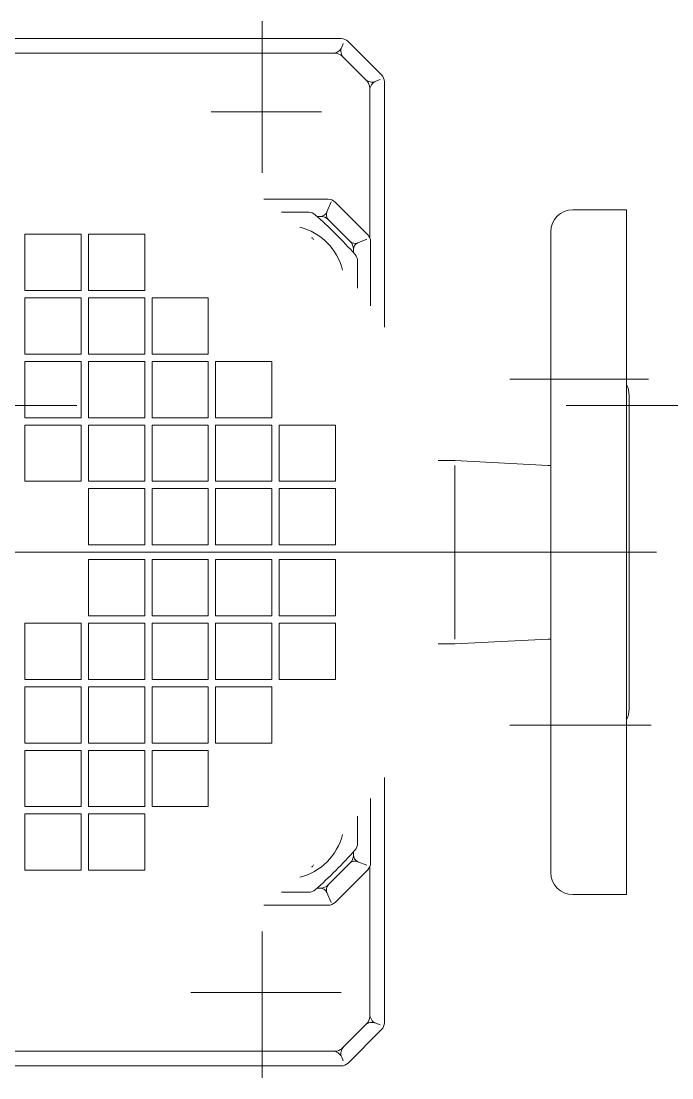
# Model space of a CAD drawing. Header units: millimetres. Extents: x 2085 to 2829, y 1347 to 1643.
# Drawn here: x 2162.2196 to 2162.3526, y 1608.3303 to 1608.5464 of the extents above; entities that cross this region are included whole.
import ezdxf

# ---------------------------------------------------------------- set-up
doc = ezdxf.new("R2010")
doc.units = ezdxf.units.MM
doc.linetypes.add('HIDDEN2', pattern=[0.1875, 0.125, -0.0625])
doc.layers.get('0').update_dxf_attribs({"color": 251, "lineweight": 9})
doc.layers.add('A-ESTRUCTURA-VIGAS', color=251, linetype='HIDDEN2', lineweight=13)
doc.layers.add('A-SANITARIOS', color=251, linetype='Continuous', lineweight=13)

# ---------------------------------------------------------------- blocks, each defined once
blk = doc.blocks.new('estructuras sotano 1')
at = {"layer": 'A-ESTRUCTURA-VIGAS'}
blk.add_lwpolyline([(13.07999995036516, 5.630015736445785), (18.93999988865107, 5.630015736445785)], dxfattribs=at)
blk = doc.blocks.new('BOMBAS-28.02.2025')
at = {"layer": 'A-SANITARIOS'}
for p, q in [((4.33786645179498, -5.572370676323771, -9.61752527069772e-07), (4.33786645179498, -5.541386485099792, -9.61752527069772e-07)), ((4.33786645179498, -5.572370676323771, -9.61752527069772e-07), (4.33786645179498, -5.541386485099792, -9.61752527069772e-07)), ((4.354035642201779, -5.544961282983422, -9.61752527069772e-07), (4.221693845669506, -5.544961282983422, -9.61752527069772e-07)), ((4.354035642201779, -5.544961282983422, -9.61752527069772e-07), (4.221693845669506, -5.544961282983422, -9.61752527069772e-07)), ((4.354453502426622, -5.545958502218127, -9.61752527069772e-07), (4.354135137255071, -5.546727083623409, -9.61752527069772e-07)), ((4.354453502426622, -5.545958502218127, -9.61752527069772e-07), (4.354135137255071, -5.546727083623409, -9.61752527069772e-07)), ((4.362279366905568, -5.552376035600901, -9.61752527069772e-07), (4.355450934002874, -5.545547777786851, -9.61752527069772e-07)), ((4.362279366905568, -5.552376035600901, -9.61752527069772e-07), (4.355450934002874, -5.545547777786851, -9.61752527069772e-07)), ((4.352793455327628, -5.547961283475161, -9.61752527069772e-07), (4.222937008569716, -5.547961283475161, -9.61752527069772e-07)), ((4.352793455327628, -5.547961283475161, -9.61752527069772e-07), (4.222937008569716, -5.547961283475161, -9.61752527069772e-07)), ((4.359279358963249, -5.553618689998984, -9.61752527069772e-07), (4.354208531061886, -5.548547990620136, -9.61752527069772e-07)), ((4.359279358963249, -5.553618689998984, -9.61752527069772e-07), (4.354208531061886, -5.548547990620136, -9.61752527069772e-07)), ((4.36197553036618, -5.553330032154918, -9.61752527069772e-07), (4.361099694127915, -5.553692819550633, -9.61752527069772e-07)), ((4.36197553036618, -5.553330032154918, -9.61752527069772e-07), (4.361099694127915, -5.553692819550633, -9.61752527069772e-07)), ((4.362864742259262, -5.603926310315728, -9.61752527069772e-07), (4.362864742259262, -5.553789867088199, -9.61752527069772e-07)), ((4.362864742259262, -5.603926310315728, -9.61752527069772e-07), (4.362864742259262, -5.553789867088199, -9.61752527069772e-07)), ((4.359864741767524, -5.585469614714384, -9.61752527069772e-07), (4.359864741767524, -5.555032512173057, -9.61752527069772e-07)), ((4.359864741767524, -5.585469614714384, -9.61752527069772e-07), (4.359864741767524, -5.555032512173057, -9.61752527069772e-07)), ((4.327453365753172, -5.559961315244436, -9.61752527069772e-07), (4.350009273941396, -5.559961315244436, -9.61752527069772e-07)), ((4.327453365753172, -5.559961315244436, -9.61752527069772e-07), (4.350009273941396, -5.559961315244436, -9.61752527069772e-07)), ((4.338229246641276, -5.577797770500183, -9.61752527069772e-07), (4.351364499161718, -5.577797770500183, -9.61752527069772e-07)), ((4.338229246641276, -5.577797770500183, -9.61752527069772e-07), (4.351364499161718, -5.577797770500183, -9.61752527069772e-07)), ((4.351965362409828, -5.578349452465773, -9.61752527069772e-07), (4.351121900806902, -5.580385714769363, -9.61752527069772e-07)), ((4.351965362409828, -5.578349452465773, -9.61752527069772e-07), (4.351121900806902, -5.580385714769363, -9.61752527069772e-07)), ((4.359443491528509, -5.585048338398337, -9.61752527069772e-07), (4.352778807486175, -5.578383650630713, -9.61752527069772e-07)), ((4.359443491528509, -5.585048338398337, -9.61752527069772e-07), (4.352778807486175, -5.578383650630713, -9.61752527069772e-07)), ((4.347397214005468, -5.580461284145713, -9.61752527069772e-07), (4.341845454851864, -5.580461284145713, -9.61752527069772e-07)), ((4.347397214005468, -5.580461284145713, -9.61752527069772e-07), (4.341845454851864, -5.580461284145713, -9.61752527069772e-07)), ((4.349908933247207, -5.581311289221048, -9.61752527069772e-07), (4.349114742333768, -5.581311289221048, -9.61752527069772e-07)), ((4.349908933247207, -5.581311289221048, -9.61752527069772e-07), (4.349114742333768, -5.581311289221048, -9.61752527069772e-07)), ((4.355929970944999, -5.586503725498915, -9.61752527069772e-07), (4.351323418522952, -5.581897174939513, -9.61752527069772e-07)), ((4.355929970944999, -5.586503725498915, -9.61752527069772e-07), (4.351323418522952, -5.581897174939513, -9.61752527069772e-07)), ((4.412367671931861, -5.579961374402046, -9.61752527069772e-07), (4.401367671991466, -5.579961374402046, -9.61752527069772e-07)), ((4.412367671931861, -5.579961374402046, -9.61752527069772e-07), (4.401367671991466, -5.579961374402046, -9.61752527069772e-07)), ((4.412367671931861, -5.579961374402046, -9.61752527069772e-07), (4.412367671931861, -5.719961190596223, -9.61752527069772e-07)), ((4.412367671931861, -5.579961374402046, -9.61752527069772e-07), (4.412367671931861, -5.719961190596223, -9.61752527069772e-07)), ((4.289366208220599, -5.596461283043027, -9.61752527069772e-07), (4.289366208220599, -5.584961283951998, -9.61752527069772e-07)), ((4.300866207311628, -5.584961283951998, -9.61752527069772e-07), (4.289366208220599, -5.584961283951998, -9.61752527069772e-07)), ((4.289366208220599, -5.596461283043027, -9.61752527069772e-07), (4.289366208220599, -5.584961283951998, -9.61752527069772e-07)), ((4.300866207311628, -5.584961283951998, -9.61752527069772e-07), (4.289366208220599, -5.584961283951998, -9.61752527069772e-07)), ((4.300866207311628, -5.596461283043027, -9.61752527069772e-07), (4.300866207311628, -5.584961283951998, -9.61752527069772e-07)), ((4.300866207311628, -5.596461283043027, -9.61752527069772e-07), (4.300866207311628, -5.584961283951998, -9.61752527069772e-07)), ((4.302366206626175, -5.596461283043027, -9.61752527069772e-07), (4.302366206626175, -5.584961283951998, -9.61752527069772e-07)), ((4.313866205717204, -5.584961283951998, -9.61752527069772e-07), (4.302366206626175, -5.584961283951998, -9.61752527069772e-07)), ((4.302366206626175, -5.596461283043027, -9.61752527069772e-07), (4.302366206626175, -5.584961283951998, -9.61752527069772e-07)), ((4.313866205717204, -5.584961283951998, -9.61752527069772e-07), (4.302366206626175, -5.584961283951998, -9.61752527069772e-07)), ((4.313866205717204, -5.596461283043027, -9.61752527069772e-07), (4.313866205717204, -5.584961283951998, -9.61752527069772e-07)), ((4.313866205717204, -5.596461283043027, -9.61752527069772e-07), (4.313866205717204, -5.584961283951998, -9.61752527069772e-07)), ((4.347943600470899, -5.585659647360444, -9.61752527069772e-07), (4.348152823949931, -5.585659647360444, -9.61752527069772e-07)), ((4.347943600470899, -5.585659647360444, -9.61752527069772e-07), (4.348152823949931, -5.585659647360444, -9.61752527069772e-07)), ((4.348152717779158, -5.585659740492702, -9.61752527069772e-07), (4.348401194642065, -5.586090112105012, -9.61752527069772e-07)), ((4.348152717779158, -5.585659740492702, -9.61752527069772e-07), (4.348401194642065, -5.586090112105012, -9.61752527069772e-07)), ((4.359245218540309, -5.585958804935217, -9.61752527069772e-07), (4.357441667671083, -5.586705861613154, -9.61752527069772e-07)), ((4.359245218540309, -5.585958804935217, -9.61752527069772e-07), (4.357441667671083, -5.586705861613154, -9.61752527069772e-07)), ((4.396867670322536, -5.584461161866784, -9.61752527069772e-07), (4.396867670322536, -5.715461375191808, -9.61752527069772e-07)), ((4.396867670322536, -5.584461161866784, -9.61752527069772e-07), (4.396867670322536, -5.715461375191808, -9.61752527069772e-07)), ((4.356516111845849, -5.587917856872082, -9.61752527069772e-07), (4.356516111845849, -5.58871241286397, -9.61752527069772e-07)), ((4.356516111845849, -5.587917856872082, -9.61752527069772e-07), (4.356516111845849, -5.58871241286397, -9.61752527069772e-07)), ((4.360029539297102, -5.586462596431375, -9.61752527069772e-07), (4.360029539297102, -5.599598063156009, -9.61752527069772e-07)), ((4.360029539297102, -5.586462596431375, -9.61752527069772e-07), (4.360029539297102, -5.599598063156009, -9.61752527069772e-07)), ((4.357367914373754, -5.595984324812889, -9.61752527069772e-07), (4.357367914373754, -5.590431895107031, -9.61752527069772e-07)), ((4.357367914373754, -5.595984324812889, -9.61752527069772e-07), (4.357367914373754, -5.590431895107031, -9.61752527069772e-07)), ((4.300866207311628, -5.596461283043027, -9.61752527069772e-07), (4.289366208220599, -5.596461283043027, -9.61752527069772e-07)), ((4.300866207311628, -5.596461283043027, -9.61752527069772e-07), (4.289366208220599, -5.596461283043027, -9.61752527069772e-07)), ((4.313866205717204, -5.596461283043027, -9.61752527069772e-07), (4.302366206626175, -5.596461283043027, -9.61752527069772e-07)), ((4.313866205717204, -5.596461283043027, -9.61752527069772e-07), (4.302366206626175, -5.596461283043027, -9.61752527069772e-07)), ((4.300866207311628, -5.597961282357574, -9.61752527069772e-07), (4.289366208220599, -5.597961282357574, -9.61752527069772e-07)), ((4.289366208220599, -5.609461283311248, -9.61752527069772e-07), (4.289366208220599, -5.597961282357574, -9.61752527069772e-07)), ((4.300866207311628, -5.597961282357574, -9.61752527069772e-07), (4.289366208220599, -5.597961282357574, -9.61752527069772e-07)), ((4.289366208220599, -5.609461283311248, -9.61752527069772e-07), (4.289366208220599, -5.597961282357574, -9.61752527069772e-07)), ((4.300866207311628, -5.609461283311248, -9.61752527069772e-07), (4.300866207311628, -5.597961282357574, -9.61752527069772e-07)), ((4.300866207311628, -5.609461283311248, -9.61752527069772e-07), (4.300866207311628, -5.597961282357574, -9.61752527069772e-07)), ((4.302366206626175, -5.609461283311248, -9.61752527069772e-07), (4.302366206626175, -5.597961282357574, -9.61752527069772e-07)), ((4.313866205717204, -5.597961282357574, -9.61752527069772e-07), (4.302366206626175, -5.597961282357574, -9.61752527069772e-07)), ((4.302366206626175, -5.609461283311248, -9.61752527069772e-07), (4.302366206626175, -5.597961282357574, -9.61752527069772e-07)), ((4.313866205717204, -5.597961282357574, -9.61752527069772e-07), (4.302366206626175, -5.597961282357574, -9.61752527069772e-07)), ((4.313866205717204, -5.609461283311248, -9.61752527069772e-07), (4.313866205717204, -5.597961282357574, -9.61752527069772e-07)), ((4.313866205717204, -5.609461283311248, -9.61752527069772e-07), (4.313866205717204, -5.597961282357574, -9.61752527069772e-07)), ((4.315366206894396, -5.609461283311248, -9.61752527069772e-07), (4.315366206894396, -5.597961282357574, -9.61752527069772e-07)), ((4.32686620784807, -5.597961282357574, -9.61752527069772e-07), (4.315366206894396, -5.597961282357574, -9.61752527069772e-07)), ((4.315366206894396, -5.609461283311248, -9.61752527069772e-07), (4.315366206894396, -5.597961282357574, -9.61752527069772e-07)), ((4.32686620784807, -5.597961282357574, -9.61752527069772e-07), (4.315366206894396, -5.597961282357574, -9.61752527069772e-07)), ((4.32686620784807, -5.609461283311248, -9.61752527069772e-07), (4.32686620784807, -5.597961282357574, -9.61752527069772e-07)), ((4.32686620784807, -5.609461283311248, -9.61752527069772e-07), (4.32686620784807, -5.597961282357574, -9.61752527069772e-07)), ((4.300866207311628, -5.609461283311248, -9.61752527069772e-07), (4.289366208220599, -5.609461283311248, -9.61752527069772e-07)), ((4.300866207311628, -5.609461283311248, -9.61752527069772e-07), (4.289366208220599, -5.609461283311248, -9.61752527069772e-07)), ((4.313866205717204, -5.609461283311248, -9.61752527069772e-07), (4.302366206626175, -5.609461283311248, -9.61752527069772e-07)), ((4.313866205717204, -5.609461283311248, -9.61752527069772e-07), (4.302366206626175, -5.609461283311248, -9.61752527069772e-07)), ((4.32686620784807, -5.609461283311248, -9.61752527069772e-07), (4.315366206894396, -5.609461283311248, -9.61752527069772e-07)), ((4.32686620784807, -5.609461283311248, -9.61752527069772e-07), (4.315366206894396, -5.609461283311248, -9.61752527069772e-07)), ((4.300866207311628, -5.610961282625794, -9.61752527069772e-07), (4.289366208220599, -5.610961282625794, -9.61752527069772e-07)), ((4.289366208220599, -5.622461283579469, -9.61752527069772e-07), (4.289366208220599, -5.610961282625794, -9.61752527069772e-07)), ((4.300866207311628, -5.610961282625794, -9.61752527069772e-07), (4.289366208220599, -5.610961282625794, -9.61752527069772e-07)), ((4.289366208220599, -5.622461283579469, -9.61752527069772e-07), (4.289366208220599, -5.610961282625794, -9.61752527069772e-07)), ((4.300866207311628, -5.622461283579469, -9.61752527069772e-07), (4.300866207311628, -5.610961282625794, -9.61752527069772e-07)), ((4.300866207311628, -5.622461283579469, -9.61752527069772e-07), (4.300866207311628, -5.610961282625794, -9.61752527069772e-07)), ((4.302366206626175, -5.622461283579469, -9.61752527069772e-07), (4.302366206626175, -5.610961282625794, -9.61752527069772e-07)), ((4.313866205717204, -5.610961282625794, -9.61752527069772e-07), (4.302366206626175, -5.610961282625794, -9.61752527069772e-07)), ((4.302366206626175, -5.622461283579469, -9.61752527069772e-07), (4.302366206626175, -5.610961282625794, -9.61752527069772e-07)), ((4.313866205717204, -5.610961282625794, -9.61752527069772e-07), (4.302366206626175, -5.610961282625794, -9.61752527069772e-07)), ((4.313866205717204, -5.622461283579469, -9.61752527069772e-07), (4.313866205717204, -5.610961282625794, -9.61752527069772e-07)), ((4.313866205717204, -5.622461283579469, -9.61752527069772e-07), (4.313866205717204, -5.610961282625794, -9.61752527069772e-07)), ((4.315366206894396, -5.622461283579469, -9.61752527069772e-07), (4.315366206894396, -5.610961282625794, -9.61752527069772e-07)), ((4.32686620784807, -5.610961282625794, -9.61752527069772e-07), (4.315366206894396, -5.610961282625794, -9.61752527069772e-07)), ((4.315366206894396, -5.622461283579469, -9.61752527069772e-07), (4.315366206894396, -5.610961282625794, -9.61752527069772e-07)), ((4.32686620784807, -5.610961282625794, -9.61752527069772e-07), (4.315366206894396, -5.610961282625794, -9.61752527069772e-07)), ((4.32686620784807, -5.622461283579469, -9.61752527069772e-07), (4.32686620784807, -5.610961282625794, -9.61752527069772e-07)), ((4.32686620784807, -5.622461283579469, -9.61752527069772e-07), (4.32686620784807, -5.610961282625794, -9.61752527069772e-07)), ((4.328366207162617, -5.622461283579469, -9.61752527069772e-07), (4.328366207162617, -5.610961282625794, -9.61752527069772e-07)), ((4.339866208116291, -5.610961282625794, -9.61752527069772e-07), (4.328366207162617, -5.610961282625794, -9.61752527069772e-07)), ((4.328366207162617, -5.622461283579469, -9.61752527069772e-07), (4.328366207162617, -5.610961282625794, -9.61752527069772e-07)), ((4.339866208116291, -5.610961282625794, -9.61752527069772e-07), (4.328366207162617, -5.610961282625794, -9.61752527069772e-07)), ((4.339866208116291, -5.622461283579469, -9.61752527069772e-07), (4.339866208116291, -5.610961282625794, -9.61752527069772e-07)), ((4.339866208116291, -5.622461283579469, -9.61752527069772e-07), (4.339866208116291, -5.610961282625794, -9.61752527069772e-07)), ((4.416845454106806, -5.614605905488133, -9.61752527069772e-07), (4.388499994034646, -5.614605905488133, -9.61752527069772e-07)), ((4.416845454106806, -5.614605905488133, -9.61752527069772e-07), (4.388499994034646, -5.614605905488133, -9.61752527069772e-07)), ((4.412867674807785, -5.617961008101702, -9.61752527069772e-07), (4.412867674807785, -5.681961558759212, -9.61752527069772e-07)), ((4.412867674807785, -5.617961008101702, -9.61752527069772e-07), (4.412867674807785, -5.681961558759212, -9.61752527069772e-07)), ((4.300866207311628, -5.622461283579469, -9.61752527069772e-07), (4.289366208220599, -5.622461283579469, -9.61752527069772e-07)), ((4.300866207311628, -5.622461283579469, -9.61752527069772e-07), (4.289366208220599, -5.622461283579469, -9.61752527069772e-07)), ((4.313866205717204, -5.622461283579469, -9.61752527069772e-07), (4.302366206626175, -5.622461283579469, -9.61752527069772e-07)), ((4.313866205717204, -5.622461283579469, -9.61752527069772e-07), (4.302366206626175, -5.622461283579469, -9.61752527069772e-07)), ((4.32686620784807, -5.622461283579469, -9.61752527069772e-07), (4.315366206894396, -5.622461283579469, -9.61752527069772e-07)), ((4.32686620784807, -5.622461283579469, -9.61752527069772e-07), (4.315366206894396, -5.622461283579469, -9.61752527069772e-07)), ((4.339866208116291, -5.622461283579469, -9.61752527069772e-07), (4.328366207162617, -5.622461283579469, -9.61752527069772e-07)), ((4.339866208116291, -5.622461283579469, -9.61752527069772e-07), (4.328366207162617, -5.622461283579469, -9.61752527069772e-07)), ((4.300866207311628, -5.623961282894015, -9.61752527069772e-07), (4.289366208220599, -5.623961282894015, -9.61752527069772e-07)), ((4.289366208220599, -5.63546128384769, -9.61752527069772e-07), (4.289366208220599, -5.623961282894015, -9.61752527069772e-07)), ((4.300866207311628, -5.623961282894015, -9.61752527069772e-07), (4.289366208220599, -5.623961282894015, -9.61752527069772e-07)), ((4.289366208220599, -5.63546128384769, -9.61752527069772e-07), (4.289366208220599, -5.623961282894015, -9.61752527069772e-07)), ((4.300866207311628, -5.63546128384769, -9.61752527069772e-07), (4.300866207311628, -5.623961282894015, -9.61752527069772e-07)), ((4.300866207311628, -5.63546128384769, -9.61752527069772e-07), (4.300866207311628, -5.623961282894015, -9.61752527069772e-07)), ((4.302366206626175, -5.63546128384769, -9.61752527069772e-07), (4.302366206626175, -5.623961282894015, -9.61752527069772e-07)), ((4.313866205717204, -5.623961282894015, -9.61752527069772e-07), (4.302366206626175, -5.623961282894015, -9.61752527069772e-07)), ((4.302366206626175, -5.63546128384769, -9.61752527069772e-07), (4.302366206626175, -5.623961282894015, -9.61752527069772e-07)), ((4.313866205717204, -5.623961282894015, -9.61752527069772e-07), (4.302366206626175, -5.623961282894015, -9.61752527069772e-07)), ((4.313866205717204, -5.63546128384769, -9.61752527069772e-07), (4.313866205717204, -5.623961282894015, -9.61752527069772e-07)), ((4.313866205717204, -5.63546128384769, -9.61752527069772e-07), (4.313866205717204, -5.623961282894015, -9.61752527069772e-07)), ((4.315366206894396, -5.63546128384769, -9.61752527069772e-07), (4.315366206894396, -5.623961282894015, -9.61752527069772e-07)), ((4.32686620784807, -5.623961282894015, -9.61752527069772e-07), (4.315366206894396, -5.623961282894015, -9.61752527069772e-07)), ((4.315366206894396, -5.63546128384769, -9.61752527069772e-07), (4.315366206894396, -5.623961282894015, -9.61752527069772e-07)), ((4.32686620784807, -5.623961282894015, -9.61752527069772e-07), (4.315366206894396, -5.623961282894015, -9.61752527069772e-07)), ((4.32686620784807, -5.63546128384769, -9.61752527069772e-07), (4.32686620784807, -5.623961282894015, -9.61752527069772e-07)), ((4.32686620784807, -5.63546128384769, -9.61752527069772e-07), (4.32686620784807, -5.623961282894015, -9.61752527069772e-07)), ((4.328366207162617, -5.63546128384769, -9.61752527069772e-07), (4.328366207162617, -5.623961282894015, -9.61752527069772e-07)), ((4.339866208116291, -5.623961282894015, -9.61752527069772e-07), (4.328366207162617, -5.623961282894015, -9.61752527069772e-07)), ((4.328366207162617, -5.63546128384769, -9.61752527069772e-07), (4.328366207162617, -5.623961282894015, -9.61752527069772e-07)), ((4.339866208116291, -5.623961282894015, -9.61752527069772e-07), (4.328366207162617, -5.623961282894015, -9.61752527069772e-07)), ((4.339866208116291, -5.63546128384769, -9.61752527069772e-07), (4.339866208116291, -5.623961282894015, -9.61752527069772e-07)), ((4.339866208116291, -5.63546128384769, -9.61752527069772e-07), (4.339866208116291, -5.623961282894015, -9.61752527069772e-07)), ((4.341366207430838, -5.63546128384769, -9.61752527069772e-07), (4.341366207430838, -5.623961282894015, -9.61752527069772e-07)), ((4.352866206521867, -5.623961282894015, -9.61752527069772e-07), (4.341366207430838, -5.623961282894015, -9.61752527069772e-07)), ((4.341366207430838, -5.63546128384769, -9.61752527069772e-07), (4.341366207430838, -5.623961282894015, -9.61752527069772e-07)), ((4.352866206521867, -5.623961282894015, -9.61752527069772e-07), (4.341366207430838, -5.623961282894015, -9.61752527069772e-07)), ((4.352866206521867, -5.63546128384769, -9.61752527069772e-07), (4.352866206521867, -5.623961282894015, -9.61752527069772e-07)), ((4.352866206521867, -5.63546128384769, -9.61752527069772e-07), (4.352866206521867, -5.623961282894015, -9.61752527069772e-07)), ((4.377286130766151, -5.631211252883077, -9.61752527069772e-07), (4.373845454509137, -5.631211252883077, -9.61752527069772e-07)), ((4.377286130766151, -5.631211252883077, -9.61752527069772e-07), (4.373845454509137, -5.631211252883077, -9.61752527069772e-07)), ((4.39636709188926, -5.632211480289698, -9.61752527069772e-07), (4.377285856957315, -5.631211472675204, -9.61752527069772e-07)), ((4.39636709188926, -5.632211480289698, -9.61752527069772e-07), (4.377285856957315, -5.631211472675204, -9.61752527069772e-07)), ((4.377287835086463, -5.632211282849312, -9.61752527069772e-07), (4.377287835086463, -5.667711252346635, -9.61752527069772e-07)), ((4.377287835086463, -5.632211282849312, -9.61752527069772e-07), (4.377287835086463, -5.667711252346635, -9.61752527069772e-07)), ((4.396867670322536, -5.632211282849312, -9.61752527069772e-07), (4.396367186884163, -5.632211282849312, -9.61752527069772e-07)), ((4.396867670322536, -5.632211282849312, -9.61752527069772e-07), (4.396367186884163, -5.632211282849312, -9.61752527069772e-07)), ((4.300866207311628, -5.63546128384769, -9.61752527069772e-07), (4.289366208220599, -5.63546128384769, -9.61752527069772e-07)), ((4.300866207311628, -5.63546128384769, -9.61752527069772e-07), (4.289366208220599, -5.63546128384769, -9.61752527069772e-07)), ((4.313866205717204, -5.63546128384769, -9.61752527069772e-07), (4.302366206626175, -5.63546128384769, -9.61752527069772e-07)), ((4.313866205717204, -5.63546128384769, -9.61752527069772e-07), (4.302366206626175, -5.63546128384769, -9.61752527069772e-07)), ((4.32686620784807, -5.63546128384769, -9.61752527069772e-07), (4.315366206894396, -5.63546128384769, -9.61752527069772e-07)), ((4.32686620784807, -5.63546128384769, -9.61752527069772e-07), (4.315366206894396, -5.63546128384769, -9.61752527069772e-07)), ((4.339866208116291, -5.63546128384769, -9.61752527069772e-07), (4.328366207162617, -5.63546128384769, -9.61752527069772e-07)), ((4.339866208116291, -5.63546128384769, -9.61752527069772e-07), (4.328366207162617, -5.63546128384769, -9.61752527069772e-07)), ((4.352866206521867, -5.63546128384769, -9.61752527069772e-07), (4.341366207430838, -5.63546128384769, -9.61752527069772e-07)), ((4.352866206521867, -5.63546128384769, -9.61752527069772e-07), (4.341366207430838, -5.63546128384769, -9.61752527069772e-07)), ((4.313866205717204, -5.636961283162236, -9.61752527069772e-07), (4.302366206626175, -5.636961283162236, -9.61752527069772e-07)), ((4.302366206626175, -5.648461284115911, -9.61752527069772e-07), (4.302366206626175, -5.636961283162236, -9.61752527069772e-07)), ((4.313866205717204, -5.636961283162236, -9.61752527069772e-07), (4.302366206626175, -5.636961283162236, -9.61752527069772e-07)), ((4.302366206626175, -5.648461284115911, -9.61752527069772e-07), (4.302366206626175, -5.636961283162236, -9.61752527069772e-07)), ((4.313866205717204, -5.648461284115911, -9.61752527069772e-07), (4.313866205717204, -5.636961283162236, -9.61752527069772e-07)), ((4.313866205717204, -5.648461284115911, -9.61752527069772e-07), (4.313866205717204, -5.636961283162236, -9.61752527069772e-07)), ((4.315366206894396, -5.648461284115911, -9.61752527069772e-07), (4.315366206894396, -5.636961283162236, -9.61752527069772e-07)), ((4.32686620784807, -5.636961283162236, -9.61752527069772e-07), (4.315366206894396, -5.636961283162236, -9.61752527069772e-07)), ((4.315366206894396, -5.648461284115911, -9.61752527069772e-07), (4.315366206894396, -5.636961283162236, -9.61752527069772e-07)), ((4.32686620784807, -5.636961283162236, -9.61752527069772e-07), (4.315366206894396, -5.636961283162236, -9.61752527069772e-07)), ((4.32686620784807, -5.648461284115911, -9.61752527069772e-07), (4.32686620784807, -5.636961283162236, -9.61752527069772e-07)), ((4.32686620784807, -5.648461284115911, -9.61752527069772e-07), (4.32686620784807, -5.636961283162236, -9.61752527069772e-07)), ((4.328366207162617, -5.648461284115911, -9.61752527069772e-07), (4.328366207162617, -5.636961283162236, -9.61752527069772e-07)), ((4.339866208116291, -5.636961283162236, -9.61752527069772e-07), (4.328366207162617, -5.636961283162236, -9.61752527069772e-07)), ((4.328366207162617, -5.648461284115911, -9.61752527069772e-07), (4.328366207162617, -5.636961283162236, -9.61752527069772e-07)), ((4.339866208116291, -5.636961283162236, -9.61752527069772e-07), (4.328366207162617, -5.636961283162236, -9.61752527069772e-07)), ((4.339866208116291, -5.648461284115911, -9.61752527069772e-07), (4.339866208116291, -5.636961283162236, -9.61752527069772e-07)), ((4.339866208116291, -5.648461284115911, -9.61752527069772e-07), (4.339866208116291, -5.636961283162236, -9.61752527069772e-07)), ((4.341366207430838, -5.648461284115911, -9.61752527069772e-07), (4.341366207430838, -5.636961283162236, -9.61752527069772e-07)), ((4.352866206521867, -5.636961283162236, -9.61752527069772e-07), (4.341366207430838, -5.636961283162236, -9.61752527069772e-07)), ((4.341366207430838, -5.648461284115911, -9.61752527069772e-07), (4.341366207430838, -5.636961283162236, -9.61752527069772e-07)), ((4.352866206521867, -5.636961283162236, -9.61752527069772e-07), (4.341366207430838, -5.636961283162236, -9.61752527069772e-07)), ((4.352866206521867, -5.648461284115911, -9.61752527069772e-07), (4.352866206521867, -5.636961283162236, -9.61752527069772e-07)), ((4.352866206521867, -5.648461284115911, -9.61752527069772e-07), (4.352866206521867, -5.636961283162236, -9.61752527069772e-07)), ((4.313866205717204, -5.648461284115911, -9.61752527069772e-07), (4.302366206626175, -5.648461284115911, -9.61752527069772e-07)), ((4.313866205717204, -5.648461284115911, -9.61752527069772e-07), (4.302366206626175, -5.648461284115911, -9.61752527069772e-07)), ((4.32686620784807, -5.648461284115911, -9.61752527069772e-07), (4.315366206894396, -5.648461284115911, -9.61752527069772e-07)), ((4.32686620784807, -5.648461284115911, -9.61752527069772e-07), (4.315366206894396, -5.648461284115911, -9.61752527069772e-07)), ((4.339866208116291, -5.648461284115911, -9.61752527069772e-07), (4.328366207162617, -5.648461284115911, -9.61752527069772e-07)), ((4.339866208116291, -5.648461284115911, -9.61752527069772e-07), (4.328366207162617, -5.648461284115911, -9.61752527069772e-07)), ((4.352866206521867, -5.648461284115911, -9.61752527069772e-07), (4.341366207430838, -5.648461284115911, -9.61752527069772e-07)), ((4.352866206521867, -5.648461284115911, -9.61752527069772e-07), (4.341366207430838, -5.648461284115911, -9.61752527069772e-07)), ((4.418448971788166, -5.649961283430457, -9.61752527069772e-07), (4.157569332252024, -5.649961283430457, -9.61752527069772e-07)), ((4.418448971788166, -5.649961283430457, -9.61752527069772e-07), (4.157569332252024, -5.649961283430457, -9.61752527069772e-07)), ((4.302366206626175, -5.662961283698678, -9.61752527069772e-07), (4.302366206626175, -5.651461282745004, -9.61752527069772e-07)), ((4.302366206626175, -5.651461282745004, -9.61752527069772e-07), (4.313866205717204, -5.651461282745004, -9.61752527069772e-07)), ((4.302366206626175, -5.662961283698678, -9.61752527069772e-07), (4.302366206626175, -5.651461282745004, -9.61752527069772e-07)), ((4.302366206626175, -5.651461282745004, -9.61752527069772e-07), (4.313866205717204, -5.651461282745004, -9.61752527069772e-07)), ((4.313866205717204, -5.662961283698678, -9.61752527069772e-07), (4.313866205717204, -5.651461282745004, -9.61752527069772e-07)), ((4.313866205717204, -5.662961283698678, -9.61752527069772e-07), (4.313866205717204, -5.651461282745004, -9.61752527069772e-07)), ((4.315366206894396, -5.662961283698678, -9.61752527069772e-07), (4.315366206894396, -5.651461282745004, -9.61752527069772e-07)), ((4.315366206894396, -5.651461282745004, -9.61752527069772e-07), (4.32686620784807, -5.651461282745004, -9.61752527069772e-07)), ((4.315366206894396, -5.662961283698678, -9.61752527069772e-07), (4.315366206894396, -5.651461282745004, -9.61752527069772e-07)), ((4.315366206894396, -5.651461282745004, -9.61752527069772e-07), (4.32686620784807, -5.651461282745004, -9.61752527069772e-07)), ((4.32686620784807, -5.662961283698678, -9.61752527069772e-07), (4.32686620784807, -5.651461282745004, -9.61752527069772e-07)), ((4.32686620784807, -5.662961283698678, -9.61752527069772e-07), (4.32686620784807, -5.651461282745004, -9.61752527069772e-07)), ((4.328366207162617, -5.662961283698678, -9.61752527069772e-07), (4.328366207162617, -5.651461282745004, -9.61752527069772e-07)), ((4.328366207162617, -5.651461282745004, -9.61752527069772e-07), (4.339866208116291, -5.651461282745004, -9.61752527069772e-07)), ((4.328366207162617, -5.662961283698678, -9.61752527069772e-07), (4.328366207162617, -5.651461282745004, -9.61752527069772e-07)), ((4.328366207162617, -5.651461282745004, -9.61752527069772e-07), (4.339866208116291, -5.651461282745004, -9.61752527069772e-07)), ((4.339866208116291, -5.662961283698678, -9.61752527069772e-07), (4.339866208116291, -5.651461282745004, -9.61752527069772e-07)), ((4.339866208116291, -5.662961283698678, -9.61752527069772e-07), (4.339866208116291, -5.651461282745004, -9.61752527069772e-07)), ((4.341366207430838, -5.651461282745004, -9.61752527069772e-07), (4.352866206521867, -5.651461282745004, -9.61752527069772e-07)), ((4.341366207430838, -5.662961283698678, -9.61752527069772e-07), (4.341366207430838, -5.651461282745004, -9.61752527069772e-07)), ((4.341366207430838, -5.651461282745004, -9.61752527069772e-07), (4.352866206521867, -5.651461282745004, -9.61752527069772e-07)), ((4.341366207430838, -5.662961283698678, -9.61752527069772e-07), (4.341366207430838, -5.651461282745004, -9.61752527069772e-07)), ((4.352866206521867, -5.662961283698678, -9.61752527069772e-07), (4.352866206521867, -5.651461282745004, -9.61752527069772e-07)), ((4.352866206521867, -5.662961283698678, -9.61752527069772e-07), (4.352866206521867, -5.651461282745004, -9.61752527069772e-07)), ((4.302366206626175, -5.662961283698678, -9.61752527069772e-07), (4.313866205717204, -5.662961283698678, -9.61752527069772e-07)), ((4.302366206626175, -5.662961283698678, -9.61752527069772e-07), (4.313866205717204, -5.662961283698678, -9.61752527069772e-07)), ((4.315366206894396, -5.662961283698678, -9.61752527069772e-07), (4.32686620784807, -5.662961283698678, -9.61752527069772e-07)), ((4.315366206894396, -5.662961283698678, -9.61752527069772e-07), (4.32686620784807, -5.662961283698678, -9.61752527069772e-07)), ((4.328366207162617, -5.662961283698678, -9.61752527069772e-07), (4.339866208116291, -5.662961283698678, -9.61752527069772e-07)), ((4.328366207162617, -5.662961283698678, -9.61752527069772e-07), (4.339866208116291, -5.662961283698678, -9.61752527069772e-07)), ((4.341366207430838, -5.662961283698678, -9.61752527069772e-07), (4.352866206521867, -5.662961283698678, -9.61752527069772e-07)), ((4.341366207430838, -5.662961283698678, -9.61752527069772e-07), (4.352866206521867, -5.662961283698678, -9.61752527069772e-07)), ((4.289366208220599, -5.675961283966899, -9.61752527069772e-07), (4.289366208220599, -5.664461283013225, -9.61752527069772e-07)), ((4.289366208220599, -5.664461283013225, -9.61752527069772e-07), (4.300866207311628, -5.664461283013225, -9.61752527069772e-07)), ((4.289366208220599, -5.675961283966899, -9.61752527069772e-07), (4.289366208220599, -5.664461283013225, -9.61752527069772e-07)), ((4.289366208220599, -5.664461283013225, -9.61752527069772e-07), (4.300866207311628, -5.664461283013225, -9.61752527069772e-07)), ((4.300866207311628, -5.675961283966899, -9.61752527069772e-07), (4.300866207311628, -5.664461283013225, -9.61752527069772e-07)), ((4.300866207311628, -5.675961283966899, -9.61752527069772e-07), (4.300866207311628, -5.664461283013225, -9.61752527069772e-07)), ((4.302366206626175, -5.664461283013225, -9.61752527069772e-07), (4.313866205717204, -5.664461283013225, -9.61752527069772e-07)), ((4.302366206626175, -5.675961283966899, -9.61752527069772e-07), (4.302366206626175, -5.664461283013225, -9.61752527069772e-07)), ((4.302366206626175, -5.664461283013225, -9.61752527069772e-07), (4.313866205717204, -5.664461283013225, -9.61752527069772e-07)), ((4.302366206626175, -5.675961283966899, -9.61752527069772e-07), (4.302366206626175, -5.664461283013225, -9.61752527069772e-07)), ((4.313866205717204, -5.675961283966899, -9.61752527069772e-07), (4.313866205717204, -5.664461283013225, -9.61752527069772e-07)), ((4.313866205717204, -5.675961283966899, -9.61752527069772e-07), (4.313866205717204, -5.664461283013225, -9.61752527069772e-07)), ((4.315366206894396, -5.664461283013225, -9.61752527069772e-07), (4.32686620784807, -5.664461283013225, -9.61752527069772e-07)), ((4.315366206894396, -5.675961283966899, -9.61752527069772e-07), (4.315366206894396, -5.664461283013225, -9.61752527069772e-07)), ((4.315366206894396, -5.664461283013225, -9.61752527069772e-07), (4.32686620784807, -5.664461283013225, -9.61752527069772e-07)), ((4.315366206894396, -5.675961283966899, -9.61752527069772e-07), (4.315366206894396, -5.664461283013225, -9.61752527069772e-07)), ((4.32686620784807, -5.675961283966899, -9.61752527069772e-07), (4.32686620784807, -5.664461283013225, -9.61752527069772e-07)), ((4.32686620784807, -5.675961283966899, -9.61752527069772e-07), (4.32686620784807, -5.664461283013225, -9.61752527069772e-07)), ((4.328366207162617, -5.664461283013225, -9.61752527069772e-07), (4.339866208116291, -5.664461283013225, -9.61752527069772e-07)), ((4.328366207162617, -5.675961283966899, -9.61752527069772e-07), (4.328366207162617, -5.664461283013225, -9.61752527069772e-07)), ((4.328366207162617, -5.664461283013225, -9.61752527069772e-07), (4.339866208116291, -5.664461283013225, -9.61752527069772e-07)), ((4.328366207162617, -5.675961283966899, -9.61752527069772e-07), (4.328366207162617, -5.664461283013225, -9.61752527069772e-07)), ((4.339866208116291, -5.675961283966899, -9.61752527069772e-07), (4.339866208116291, -5.664461283013225, -9.61752527069772e-07)), ((4.339866208116291, -5.675961283966899, -9.61752527069772e-07), (4.339866208116291, -5.664461283013225, -9.61752527069772e-07)), ((4.341366207430838, -5.664461283013225, -9.61752527069772e-07), (4.352866206521867, -5.664461283013225, -9.61752527069772e-07)), ((4.341366207430838, -5.675961283966899, -9.61752527069772e-07), (4.341366207430838, -5.664461283013225, -9.61752527069772e-07)), ((4.341366207430838, -5.664461283013225, -9.61752527069772e-07), (4.352866206521867, -5.664461283013225, -9.61752527069772e-07)), ((4.341366207430838, -5.675961283966899, -9.61752527069772e-07), (4.341366207430838, -5.664461283013225, -9.61752527069772e-07)), ((4.352866206521867, -5.675961283966899, -9.61752527069772e-07), (4.352866206521867, -5.664461283013225, -9.61752527069772e-07)), ((4.352866206521867, -5.675961283966899, -9.61752527069772e-07), (4.352866206521867, -5.664461283013225, -9.61752527069772e-07)), ((4.377289481664775, -5.668711084872484, -9.61752527069772e-07), (4.396368771995185, -5.667711181566119, -9.61752527069772e-07)), ((4.377289481664775, -5.668711084872484, -9.61752527069772e-07), (4.396368771995185, -5.667711181566119, -9.61752527069772e-07)), ((4.396367186884163, -5.667711252346635, -9.61752527069772e-07), (4.396867670322536, -5.667711252346635, -9.61752527069772e-07)), ((4.396367186884163, -5.667711252346635, -9.61752527069772e-07), (4.396867670322536, -5.667711252346635, -9.61752527069772e-07)), ((4.377288082818268, -5.668711161240935, -9.61752527069772e-07), (4.373845454509137, -5.668711161240935, -9.61752527069772e-07)), ((4.377288082818268, -5.668711161240935, -9.61752527069772e-07), (4.373845454509137, -5.668711161240935, -9.61752527069772e-07)), ((4.289366208220599, -5.675961283966899, -9.61752527069772e-07), (4.300866207311628, -5.675961283966899, -9.61752527069772e-07)), ((4.289366208220599, -5.675961283966899, -9.61752527069772e-07), (4.300866207311628, -5.675961283966899, -9.61752527069772e-07)), ((4.302366206626175, -5.675961283966899, -9.61752527069772e-07), (4.313866205717204, -5.675961283966899, -9.61752527069772e-07)), ((4.302366206626175, -5.675961283966899, -9.61752527069772e-07), (4.313866205717204, -5.675961283966899, -9.61752527069772e-07)), ((4.315366206894396, -5.675961283966899, -9.61752527069772e-07), (4.32686620784807, -5.675961283966899, -9.61752527069772e-07)), ((4.315366206894396, -5.675961283966899, -9.61752527069772e-07), (4.32686620784807, -5.675961283966899, -9.61752527069772e-07)), ((4.328366207162617, -5.675961283966899, -9.61752527069772e-07), (4.339866208116291, -5.675961283966899, -9.61752527069772e-07)), ((4.328366207162617, -5.675961283966899, -9.61752527069772e-07), (4.339866208116291, -5.675961283966899, -9.61752527069772e-07)), ((4.341366207430838, -5.675961283966899, -9.61752527069772e-07), (4.352866206521867, -5.675961283966899, -9.61752527069772e-07)), ((4.341366207430838, -5.675961283966899, -9.61752527069772e-07), (4.352866206521867, -5.675961283966899, -9.61752527069772e-07)), ((4.289366208220599, -5.677461283281446, -9.61752527069772e-07), (4.300866207311628, -5.677461283281446, -9.61752527069772e-07)), ((4.289366208220599, -5.688961282372475, -9.61752527069772e-07), (4.289366208220599, -5.677461283281446, -9.61752527069772e-07)), ((4.289366208220599, -5.677461283281446, -9.61752527069772e-07), (4.300866207311628, -5.677461283281446, -9.61752527069772e-07)), ((4.289366208220599, -5.688961282372475, -9.61752527069772e-07), (4.289366208220599, -5.677461283281446, -9.61752527069772e-07)), ((4.300866207311628, -5.688961282372475, -9.61752527069772e-07), (4.300866207311628, -5.677461283281446, -9.61752527069772e-07)), ((4.300866207311628, -5.688961282372475, -9.61752527069772e-07), (4.300866207311628, -5.677461283281446, -9.61752527069772e-07)), ((4.302366206626175, -5.677461283281446, -9.61752527069772e-07), (4.313866205717204, -5.677461283281446, -9.61752527069772e-07)), ((4.302366206626175, -5.688961282372475, -9.61752527069772e-07), (4.302366206626175, -5.677461283281446, -9.61752527069772e-07)), ((4.302366206626175, -5.677461283281446, -9.61752527069772e-07), (4.313866205717204, -5.677461283281446, -9.61752527069772e-07)), ((4.302366206626175, -5.688961282372475, -9.61752527069772e-07), (4.302366206626175, -5.677461283281446, -9.61752527069772e-07)), ((4.313866205717204, -5.688961282372475, -9.61752527069772e-07), (4.313866205717204, -5.677461283281446, -9.61752527069772e-07)), ((4.313866205717204, -5.688961282372475, -9.61752527069772e-07), (4.313866205717204, -5.677461283281446, -9.61752527069772e-07)), ((4.315366206894396, -5.677461283281446, -9.61752527069772e-07), (4.32686620784807, -5.677461283281446, -9.61752527069772e-07)), ((4.315366206894396, -5.688961282372475, -9.61752527069772e-07), (4.315366206894396, -5.677461283281446, -9.61752527069772e-07)), ((4.315366206894396, -5.677461283281446, -9.61752527069772e-07), (4.32686620784807, -5.677461283281446, -9.61752527069772e-07)), ((4.315366206894396, -5.688961282372475, -9.61752527069772e-07), (4.315366206894396, -5.677461283281446, -9.61752527069772e-07)), ((4.32686620784807, -5.688961282372475, -9.61752527069772e-07), (4.32686620784807, -5.677461283281446, -9.61752527069772e-07)), ((4.32686620784807, -5.688961282372475, -9.61752527069772e-07), (4.32686620784807, -5.677461283281446, -9.61752527069772e-07)), ((4.328366207162617, -5.677461283281446, -9.61752527069772e-07), (4.339866208116291, -5.677461283281446, -9.61752527069772e-07)), ((4.328366207162617, -5.688961282372475, -9.61752527069772e-07), (4.328366207162617, -5.677461283281446, -9.61752527069772e-07)), ((4.328366207162617, -5.677461283281446, -9.61752527069772e-07), (4.339866208116291, -5.677461283281446, -9.61752527069772e-07)), ((4.328366207162617, -5.688961282372475, -9.61752527069772e-07), (4.328366207162617, -5.677461283281446, -9.61752527069772e-07)), ((4.339866208116291, -5.688961282372475, -9.61752527069772e-07), (4.339866208116291, -5.677461283281446, -9.61752527069772e-07)), ((4.339866208116291, -5.688961282372475, -9.61752527069772e-07), (4.339866208116291, -5.677461283281446, -9.61752527069772e-07)), ((4.388499994034646, -5.685318645089865, -9.61752527069772e-07), (4.417415034229634, -5.685318645089865, -9.61752527069772e-07)), ((4.388499994034646, -5.685318645089865, -9.61752527069772e-07), (4.417415034229634, -5.685318645089865, -9.61752527069772e-07)), ((4.289366208220599, -5.688961282372475, -9.61752527069772e-07), (4.300866207311628, -5.688961282372475, -9.61752527069772e-07)), ((4.289366208220599, -5.688961282372475, -9.61752527069772e-07), (4.300866207311628, -5.688961282372475, -9.61752527069772e-07)), ((4.302366206626175, -5.688961282372475, -9.61752527069772e-07), (4.313866205717204, -5.688961282372475, -9.61752527069772e-07)), ((4.302366206626175, -5.688961282372475, -9.61752527069772e-07), (4.313866205717204, -5.688961282372475, -9.61752527069772e-07)), ((4.315366206894396, -5.688961282372475, -9.61752527069772e-07), (4.32686620784807, -5.688961282372475, -9.61752527069772e-07)), ((4.315366206894396, -5.688961282372475, -9.61752527069772e-07), (4.32686620784807, -5.688961282372475, -9.61752527069772e-07)), ((4.328366207162617, -5.688961282372475, -9.61752527069772e-07), (4.339866208116291, -5.688961282372475, -9.61752527069772e-07)), ((4.328366207162617, -5.688961282372475, -9.61752527069772e-07), (4.339866208116291, -5.688961282372475, -9.61752527069772e-07)), ((4.289366208220599, -5.690461283549666, -9.61752527069772e-07), (4.300866207311628, -5.690461283549666, -9.61752527069772e-07)), ((4.289366208220599, -5.701961282640696, -9.61752527069772e-07), (4.289366208220599, -5.690461283549666, -9.61752527069772e-07)), ((4.289366208220599, -5.690461283549666, -9.61752527069772e-07), (4.300866207311628, -5.690461283549666, -9.61752527069772e-07)), ((4.289366208220599, -5.701961282640696, -9.61752527069772e-07), (4.289366208220599, -5.690461283549666, -9.61752527069772e-07)), ((4.300866207311628, -5.701961282640696, -9.61752527069772e-07), (4.300866207311628, -5.690461283549666, -9.61752527069772e-07)), ((4.300866207311628, -5.701961282640696, -9.61752527069772e-07), (4.300866207311628, -5.690461283549666, -9.61752527069772e-07)), ((4.302366206626175, -5.690461283549666, -9.61752527069772e-07), (4.313866205717204, -5.690461283549666, -9.61752527069772e-07)), ((4.302366206626175, -5.701961282640696, -9.61752527069772e-07), (4.302366206626175, -5.690461283549666, -9.61752527069772e-07)), ((4.302366206626175, -5.690461283549666, -9.61752527069772e-07), (4.313866205717204, -5.690461283549666, -9.61752527069772e-07)), ((4.302366206626175, -5.701961282640696, -9.61752527069772e-07), (4.302366206626175, -5.690461283549666, -9.61752527069772e-07)), ((4.313866205717204, -5.701961282640696, -9.61752527069772e-07), (4.313866205717204, -5.690461283549666, -9.61752527069772e-07)), ((4.313866205717204, -5.701961282640696, -9.61752527069772e-07), (4.313866205717204, -5.690461283549666, -9.61752527069772e-07)), ((4.315366206894396, -5.690461283549666, -9.61752527069772e-07), (4.32686620784807, -5.690461283549666, -9.61752527069772e-07)), ((4.315366206894396, -5.701961282640696, -9.61752527069772e-07), (4.315366206894396, -5.690461283549666, -9.61752527069772e-07)), ((4.315366206894396, -5.690461283549666, -9.61752527069772e-07), (4.32686620784807, -5.690461283549666, -9.61752527069772e-07)), ((4.315366206894396, -5.701961282640696, -9.61752527069772e-07), (4.315366206894396, -5.690461283549666, -9.61752527069772e-07)), ((4.32686620784807, -5.701961282640696, -9.61752527069772e-07), (4.32686620784807, -5.690461283549666, -9.61752527069772e-07)), ((4.32686620784807, -5.701961282640696, -9.61752527069772e-07), (4.32686620784807, -5.690461283549666, -9.61752527069772e-07)), ((4.362864742259262, -5.746163936331868, -9.61752527069772e-07), (4.362864742259262, -5.695996288210154, -9.61752527069772e-07)), ((4.362864742259262, -5.746163936331868, -9.61752527069772e-07), (4.362864742259262, -5.695996288210154, -9.61752527069772e-07)), ((4.360029539297102, -5.700324503704906, -9.61752527069772e-07), (4.360029539297102, -5.713460061699152, -9.61752527069772e-07)), ((4.360029539297102, -5.700324503704906, -9.61752527069772e-07), (4.360029539297102, -5.713460061699152, -9.61752527069772e-07)), ((4.289366208220599, -5.701961282640696, -9.61752527069772e-07), (4.300866207311628, -5.701961282640696, -9.61752527069772e-07)), ((4.289366208220599, -5.701961282640696, -9.61752527069772e-07), (4.300866207311628, -5.701961282640696, -9.61752527069772e-07)), ((4.302366206626175, -5.701961282640696, -9.61752527069772e-07), (4.313866205717204, -5.701961282640696, -9.61752527069772e-07)), ((4.302366206626175, -5.701961282640696, -9.61752527069772e-07), (4.313866205717204, -5.701961282640696, -9.61752527069772e-07)), ((4.315366206894396, -5.701961282640696, -9.61752527069772e-07), (4.32686620784807, -5.701961282640696, -9.61752527069772e-07)), ((4.315366206894396, -5.701961282640696, -9.61752527069772e-07), (4.32686620784807, -5.701961282640696, -9.61752527069772e-07)), ((4.289366208220599, -5.703461283817887, -9.61752527069772e-07), (4.300866207311628, -5.703461283817887, -9.61752527069772e-07)), ((4.289366208220599, -5.714961282908916, -9.61752527069772e-07), (4.289366208220599, -5.703461283817887, -9.61752527069772e-07)), ((4.289366208220599, -5.703461283817887, -9.61752527069772e-07), (4.300866207311628, -5.703461283817887, -9.61752527069772e-07)), ((4.289366208220599, -5.714961282908916, -9.61752527069772e-07), (4.289366208220599, -5.703461283817887, -9.61752527069772e-07)), ((4.300866207311628, -5.714961282908916, -9.61752527069772e-07), (4.300866207311628, -5.703461283817887, -9.61752527069772e-07)), ((4.300866207311628, -5.714961282908916, -9.61752527069772e-07), (4.300866207311628, -5.703461283817887, -9.61752527069772e-07)), ((4.302366206626175, -5.703461283817887, -9.61752527069772e-07), (4.313866205717204, -5.703461283817887, -9.61752527069772e-07)), ((4.302366206626175, -5.714961282908916, -9.61752527069772e-07), (4.302366206626175, -5.703461283817887, -9.61752527069772e-07)), ((4.302366206626175, -5.703461283817887, -9.61752527069772e-07), (4.313866205717204, -5.703461283817887, -9.61752527069772e-07)), ((4.302366206626175, -5.714961282908916, -9.61752527069772e-07), (4.302366206626175, -5.703461283817887, -9.61752527069772e-07)), ((4.313866205717204, -5.714961282908916, -9.61752527069772e-07), (4.313866205717204, -5.703461283817887, -9.61752527069772e-07)), ((4.313866205717204, -5.714961282908916, -9.61752527069772e-07), (4.313866205717204, -5.703461283817887, -9.61752527069772e-07)), ((4.357367914373754, -5.709490245208144, -9.61752527069772e-07), (4.357367914373754, -5.703938242048025, -9.61752527069772e-07)), ((4.357367914373754, -5.709490245208144, -9.61752527069772e-07), (4.357367914373754, -5.703938242048025, -9.61752527069772e-07)), ((4.356516111845849, -5.711210153996944, -9.61752527069772e-07), (4.356516111845849, -5.71200461871922, -9.61752527069772e-07)), ((4.356516111845849, -5.711210153996944, -9.61752527069772e-07), (4.356516111845849, -5.71200461871922, -9.61752527069772e-07)), ((4.348401148075936, -5.71383249387145, -9.61752527069772e-07), (4.348152732680319, -5.714262759312987, -9.61752527069772e-07)), ((4.348401148075936, -5.71383249387145, -9.61752527069772e-07), (4.348152732680319, -5.714262759312987, -9.61752527069772e-07)), ((4.351323332841275, -5.718025498092175, -9.61752527069772e-07), (4.355929887125967, -5.713418945670128, -9.61752527069772e-07)), ((4.351323332841275, -5.718025498092175, -9.61752527069772e-07), (4.355929887125967, -5.713418945670128, -9.61752527069772e-07)), ((4.357441602478502, -5.713216613978148, -9.61752527069772e-07), (4.359245371277211, -5.713963763788342, -9.61752527069772e-07)), ((4.357441602478502, -5.713216613978148, -9.61752527069772e-07), (4.359245371277211, -5.713963763788342, -9.61752527069772e-07)), ((4.289366208220599, -5.714961282908916, -9.61752527069772e-07), (4.300866207311628, -5.714961282908916, -9.61752527069772e-07)), ((4.289366208220599, -5.714961282908916, -9.61752527069772e-07), (4.300866207311628, -5.714961282908916, -9.61752527069772e-07)), ((4.302366206626175, -5.714961282908916, -9.61752527069772e-07), (4.313866205717204, -5.714961282908916, -9.61752527069772e-07)), ((4.302366206626175, -5.714961282908916, -9.61752527069772e-07), (4.313866205717204, -5.714961282908916, -9.61752527069772e-07)), ((4.347943600470899, -5.71426285803318, -9.61752527069772e-07), (4.348152823949931, -5.71426285803318, -9.61752527069772e-07)), ((4.347943600470899, -5.71426285803318, -9.61752527069772e-07), (4.348152823949931, -5.71426285803318, -9.61752527069772e-07)), ((4.352778718079207, -5.72153902053833, -9.61752527069772e-07), (4.359443407709477, -5.714874332770705, -9.61752527069772e-07)), ((4.352778718079207, -5.72153902053833, -9.61752527069772e-07), (4.359443407709477, -5.714874332770705, -9.61752527069772e-07)), ((4.359864741767524, -5.744890298694372, -9.61752527069772e-07), (4.359864741767524, -5.714289346709847, -9.61752527069772e-07)), ((4.359864741767524, -5.744890298694372, -9.61752527069772e-07), (4.359864741767524, -5.714289346709847, -9.61752527069772e-07)), ((4.341845695133088, -5.719460947439075, -9.61752527069772e-07), (4.347397214005468, -5.719460947439075, -9.61752527069772e-07)), ((4.341845695133088, -5.719460947439075, -9.61752527069772e-07), (4.347397214005468, -5.719460947439075, -9.61752527069772e-07)), ((4.349908933247207, -5.718611277639866, -9.61752527069772e-07), (4.349114742333768, -5.718611277639866, -9.61752527069772e-07)), ((4.349908933247207, -5.718611277639866, -9.61752527069772e-07), (4.349114742333768, -5.718611277639866, -9.61752527069772e-07)), ((4.35112156739342, -5.71953702531755, -9.61752527069772e-07), (4.351965051348088, -5.72157334536314, -9.61752527069772e-07)), ((4.35112156739342, -5.71953702531755, -9.61752527069772e-07), (4.351965051348088, -5.72157334536314, -9.61752527069772e-07)), ((4.401367671991466, -5.719961190596223, -9.61752527069772e-07), (4.412367671931861, -5.719961190596223, -9.61752527069772e-07)), ((4.401367671991466, -5.719961190596223, -9.61752527069772e-07), (4.412367671931861, -5.719961190596223, -9.61752527069772e-07)), ((4.351364499161718, -5.722124796360731, -9.61752527069772e-07), (4.338229246641276, -5.722124796360731, -9.61752527069772e-07)), ((4.351364499161718, -5.722124796360731, -9.61752527069772e-07), (4.338229246641276, -5.722124796360731, -9.61752527069772e-07)), ((4.337866207788466, -5.757412668317556, -9.61752527069772e-07), (4.337866207788466, -5.727487940341234, -9.61752527069772e-07)), ((4.337866207788466, -5.757412668317556, -9.61752527069772e-07), (4.337866207788466, -5.727487940341234, -9.61752527069772e-07)), ((4.35403783826041, -5.739961192011833, -9.61752527069772e-07), (4.323281001503346, -5.739961192011833, -9.61752527069772e-07)), ((4.35403783826041, -5.739961192011833, -9.61752527069772e-07), (4.323281001503346, -5.739961192011833, -9.61752527069772e-07)), ((4.361099828238366, -5.746229890733957, -9.61752527069772e-07), (4.361975655163405, -5.746592678129673, -9.61752527069772e-07)), ((4.361099828238366, -5.746229890733957, -9.61752527069772e-07), (4.361975655163405, -5.746592678129673, -9.61752527069772e-07)), ((4.354208070988534, -5.751375149935484, -9.61752527069772e-07), (4.359278902615188, -5.746304452419281, -9.61752527069772e-07)), ((4.354208070988534, -5.751375149935484, -9.61752527069772e-07), (4.359278902615188, -5.746304452419281, -9.61752527069772e-07)), ((4.355450822244165, -5.754375020042062, -9.61752527069772e-07), (4.362279426510213, -5.747546589002013, -9.61752527069772e-07)), ((4.355450822244165, -5.754375020042062, -9.61752527069772e-07), (4.362279426510213, -5.747546589002013, -9.61752527069772e-07)), ((4.22293749844539, -5.75196117721498, -9.61752527069772e-07), (4.352794187347172, -5.75196117721498, -9.61752527069772e-07)), ((4.22293749844539, -5.75196117721498, -9.61752527069772e-07), (4.352794187347172, -5.75196117721498, -9.61752527069772e-07)), ((4.354135422239779, -5.753195431083441, -9.61752527069772e-07), (4.354453791136621, -5.753964010626078, -9.61752527069772e-07)), ((4.354135422239779, -5.753195431083441, -9.61752527069772e-07), (4.354453791136621, -5.753964010626078, -9.61752527069772e-07)), ((4.221694817970274, -5.754961175844073, -9.61752527069772e-07), (4.354037350247381, -5.754961175844073, -9.61752527069772e-07)), ((4.221694817970274, -5.754961175844073, -9.61752527069772e-07), (4.354037350247381, -5.754961175844073, -9.61752527069772e-07))]:
    blk.add_line(p, q, dxfattribs=at)
for centre, radius, start, end in [((4.354035642201779, -5.546961283311248, -9.61752527069772e-07), 0.002, 45.0048060282031, 89.99998185731002), ((4.354035642201779, -5.546961283311248, -9.61752527069772e-07), 0.002, 45.0048060282031, 89.99998185731002), ((4.352286128530977, -5.545961314812303, -9.61752527069772e-07), 0.002, 269.9993620176429, 337.4991370262474), ((4.352286128530977, -5.545961314812303, -9.61752527069772e-07), 0.002, 269.9993620176429, 337.4991370262474), ((4.355981687287567, -5.547491891309619, -9.61752527069772e-07), 0.002, 157.5000269547023, 224.9997809290477), ((4.355981687287567, -5.547491891309619, -9.61752527069772e-07), 0.002, 157.5000269547023, 224.9997809290477), ((4.352793455327628, -5.549961283802986, -9.61752527069772e-07), 0.002, 45.00065721639431, 89.99987300117012), ((4.352793455327628, -5.549961283802986, -9.61752527069772e-07), 0.002, 45.00065721639431, 89.99987300117012), ((4.360334471071837, -5.551844706758857, -9.61752527069772e-07), 0.002, 224.9972682067307, 292.4953830675618), ((4.360334471071837, -5.551844706758857, -9.61752527069772e-07), 0.002, 224.9972682067307, 292.4953830675618), ((4.357864499295829, -5.555032419040799, -9.61752527069772e-07), 0.002, 359.9998730011701, 45.00033604077631), ((4.357864499295829, -5.555032419040799, -9.61752527069772e-07), 0.002, 359.9998730011701, 45.00033604077631), ((4.361865231971024, -5.555540170520544, -9.61752527069772e-07), 0.002, 112.5069479669653, 180.0003090660599), ((4.361865231971024, -5.555540170520544, -9.61752527069772e-07), 0.002, 112.5069479669653, 180.0003090660599), ((4.360864255781053, -5.553789773955941, -9.61752527069772e-07), 0.002, 359.9996911473835, 45.00074596281626), ((4.360864255781053, -5.553789773955941, -9.61752527069772e-07), 0.002, 359.9996911473835, 45.00074596281626), ((4.351364499161718, -5.579797770828009, -9.61752527069772e-07), 0.002, 44.9999161598939, 89.99987300117012), ((4.351364499161718, -5.579797770828009, -9.61752527069772e-07), 0.002, 44.9999161598939, 89.99987300117012), ((4.347397214005468, -5.582461282610893, -9.61752527069772e-07), 0.002, 48.59039297617789, 90.0000298820776), ((4.347397214005468, -5.582461282610893, -9.61752527069772e-07), 0.002, 48.59039297617789, 90.0000298820776), ((4.287867916951654, -5.649961283430457, -9.61752527069772e-07), 0.092, 41.40956172980948, 48.59027680659108), ((4.287867916951654, -5.649961283430457, -9.61752527069772e-07), 0.092, 41.40956172980948, 48.59027680659108), ((4.349735101888655, -5.579811289906502, -9.61752527069772e-07), 0.0015, 270.0001818537866, 337.4997721287525), ((4.349735101888655, -5.579811289906502, -9.61752527069772e-07), 0.0015, 270.0001818537866, 337.4997721287525), ((4.349908933247207, -5.583311289548874, -9.61752527069772e-07), 0.002, 44.99971814329767, 89.99960000704675), ((4.349908933247207, -5.583311289548874, -9.61752527069772e-07), 0.002, 44.99971814329767, 89.99960000704675), ((4.352506835217355, -5.580959361046553, -9.61752527069772e-07), 0.0015, 157.4996441382347, 225.0001639824937), ((4.352506835217355, -5.580959361046553, -9.61752527069772e-07), 0.0015, 157.4996441382347, 225.0001639824937), ((4.401366207952378, -5.584461161866784, -9.61752527069772e-07), 0.004499994, 90.00005400118313, 180.0000360719366), ((4.401366207952378, -5.584461161866784, -9.61752527069772e-07), 0.004499994, 90.00005400118313, 180.0000360719366), ((4.342667723278282, -5.595159707590938, -9.61752527069772e-07), 0.012, 13.95388913394905, 76.04617209346151), ((4.342667723278282, -5.595159707590938, -9.61752527069772e-07), 0.012, 13.95388913394905, 76.04617209346151), ((4.35686767307925, -5.585320077836514, -9.61752527069772e-07), 0.0015, 225.0006551034123, 292.5004639671144), ((4.35686767307925, -5.585320077836514, -9.61752527069772e-07), 0.0015, 225.0006551034123, 292.5004639671144), ((4.358029050956247, -5.586462503299117, -9.61752527069772e-07), 0.002, 359.9996781273354, 44.99946217298272), ((4.358029050956247, -5.586462503299117, -9.61752527069772e-07), 0.002, 359.9996781273354, 44.99946217298272), ((4.354515621642349, -5.587917856872082, -9.61752527069772e-07), 0.002, 359.9999611532991, 44.99966320694551), ((4.354515621642349, -5.587917856872082, -9.61752527069772e-07), 0.002, 359.9999611532991, 44.99966320694551), ((4.358015623147367, -5.588091714307666, -9.61752527069772e-07), 0.0015, 112.4995711426589, 180.0001451415199), ((4.358015623147367, -5.588091714307666, -9.61752527069772e-07), 0.0015, 112.4995711426589, 180.0001451415199), ((4.355367914045928, -5.590431895107031, -9.61752527069772e-07), 0.002, 359.9999270023533, 41.40950723009766), ((4.355367914045928, -5.590431895107031, -9.61752527069772e-07), 0.002, 359.9999270023533, 41.40950723009766), ((4.40736620707321, -5.617961008101702, -9.61752527069772e-07), 0.005499992, 3.607193655412507e-05, 24.58314904854047), ((4.40736620707321, -5.617961008101702, -9.61752527069772e-07), 0.005499992, 3.607193655412507e-05, 24.58314904854047), ((4.40736620707321, -5.681961558759212, -9.61752527069772e-07), 0.005499992, 335.4168509514595, 0), ((4.40736620707321, -5.681961558759212, -9.61752527069772e-07), 0.005499992, 335.4168509514595, 0), ((4.342667723278282, -5.704762889072299, -9.61752527069772e-07), 0.012, 283.9534589468975, 346.0464269656006), ((4.342667723278282, -5.704762889072299, -9.61752527069772e-07), 0.012, 283.9534589468975, 346.0464269656006), ((4.355367914045928, -5.709490245208144, -9.61752527069772e-07), 0.002, 318.5903901738679, 0), ((4.355367914045928, -5.709490245208144, -9.61752527069772e-07), 0.002, 318.5903901738679, 0), ((4.287867916951654, -5.649961283430457, -9.61752527069772e-07), 0.092, 311.4096178339729, 318.5903730276274), ((4.287867916951654, -5.649961283430457, -9.61752527069772e-07), 0.092, 311.4096178339729, 318.5903730276274), ((4.35686767307925, -5.714602489024401, -9.61752527069772e-07), 0.0015, 67.49953603288559, 134.9993448965877), ((4.35686767307925, -5.714602489024401, -9.61752527069772e-07), 0.0015, 67.49953603288559, 134.9993448965877), ((4.354515621642349, -5.712004709988832, -9.61752527069772e-07), 0.002, 315.0003367930545, 0), ((4.354515621642349, -5.712004709988832, -9.61752527069772e-07), 0.002, 315.0003367930545, 0), ((4.358015623147367, -5.711830850690603, -9.61752527069772e-07), 0.0015, 179.9998719339531, 247.5004460185457), ((4.358015623147367, -5.711830850690603, -9.61752527069772e-07), 0.0015, 179.9998719339531, 247.5004460185457), ((4.358029050956247, -5.713460061699152, -9.61752527069772e-07), 0.002, 315.0000500323945, 0), ((4.358029050956247, -5.713460061699152, -9.61752527069772e-07), 0.002, 315.0000500323945, 0), ((4.401366207952378, -5.715461375191808, -9.61752527069772e-07), 0.004499994, 180.0000360719366, 270.0000179292466), ((4.401366207952378, -5.715461375191808, -9.61752527069772e-07), 0.004499994, 180.0000360719366, 270.0000179292466), ((4.349908933247207, -5.71661127731204, -9.61752527069772e-07), 0.002, 270.0003999929532, 315.0002818567023), ((4.349908933247207, -5.71661127731204, -9.61752527069772e-07), 0.002, 270.0003999929532, 315.0002818567023), ((4.352506835217355, -5.718963220715523, -9.61752527069772e-07), 0.0015, 134.9998538269257, 202.5003729583103), ((4.352506835217355, -5.718963220715523, -9.61752527069772e-07), 0.0015, 134.9998538269257, 202.5003729583103), ((4.347397214005468, -5.717460947111249, -9.61752527069772e-07), 0.002, 269.9999769481116, 311.4096008105631), ((4.347397214005468, -5.717460947111249, -9.61752527069772e-07), 0.002, 269.9999769481116, 311.4096008105631), ((4.349735101888655, -5.720111276954412, -9.61752527069772e-07), 0.0015, 22.50022787124751, 89.99981793276994), ((4.349735101888655, -5.720111276954412, -9.61752527069772e-07), 0.0015, 22.50022787124751, 89.99981793276994), ((4.351364499161718, -5.720124796032906, -9.61752527069772e-07), 0.002, 270.0003999929532, 315.0002649528466), ((4.351364499161718, -5.720124796032906, -9.61752527069772e-07), 0.002, 270.0003999929532, 315.0002649528466), ((4.360334713215707, -5.748077845200896, -9.61752527069772e-07), 0.002, 67.50461693243825, 135.0027317932693), ((4.360334713215707, -5.748077845200896, -9.61752527069772e-07), 0.002, 67.50461693243825, 135.0027317932693), ((4.357864499295829, -5.744890345260501, -9.61752527069772e-07), 0.002, 314.9995269160709, 0), ((4.357864499295829, -5.744890345260501, -9.61752527069772e-07), 0.002, 314.9995269160709, 0), ((4.361865474114893, -5.744382364675403, -9.61752527069772e-07), 0.002, 179.9997630778132, 247.4931238327752), ((4.361865474114893, -5.744382364675403, -9.61752527069772e-07), 0.002, 179.9997630778132, 247.4931238327752), ((4.360864741931437, -5.746132761240005, -9.61752527069772e-07), 0.002, 314.9992368314734, 0), ((4.360864741931437, -5.746132761240005, -9.61752527069772e-07), 0.002, 314.9992368314734, 0), ((4.352286374400137, -5.75396123714745, -9.61752527069772e-07), 0.002, 22.5008629737526, 90.00063798235715), ((4.352286374400137, -5.75396123714745, -9.61752527069772e-07), 0.002, 22.5008629737526, 90.00063798235715), ((4.352793699334143, -5.749961253255606, -9.61752527069772e-07), 0.002, 270.0003459917701, 314.9994798267584), ((4.352793699334143, -5.749961253255606, -9.61752527069772e-07), 0.002, 270.0003459917701, 314.9994798267584), ((4.355981931294082, -5.752430658787489, -9.61752527069772e-07), 0.002, 135.0002909111602, 202.5000449536915), ((4.355981931294082, -5.752430658787489, -9.61752527069772e-07), 0.002, 135.0002909111602, 202.5000449536915), ((4.354036130214809, -5.752961251884699, -9.61752527069772e-07), 0.002, 270.0000179292466, 314.9951939717969), ((4.354036130214809, -5.752961251884699, -9.61752527069772e-07), 0.002, 270.0000179292466, 314.9951939717969)]:
    blk.add_arc(centre, radius, start, end, dxfattribs=at)

msp = doc.modelspace()

# ---------------------------------------------------------------- block references
for name, p in [('estructuras sotano 1', (2145.200955657435, 1602.837756569371)), ('BOMBAS-28.02.2025', (2157.930955654186, 1614.087756893471))]:
    msp.add_blockref(name, p)

doc.saveas('drawing.dxf')
